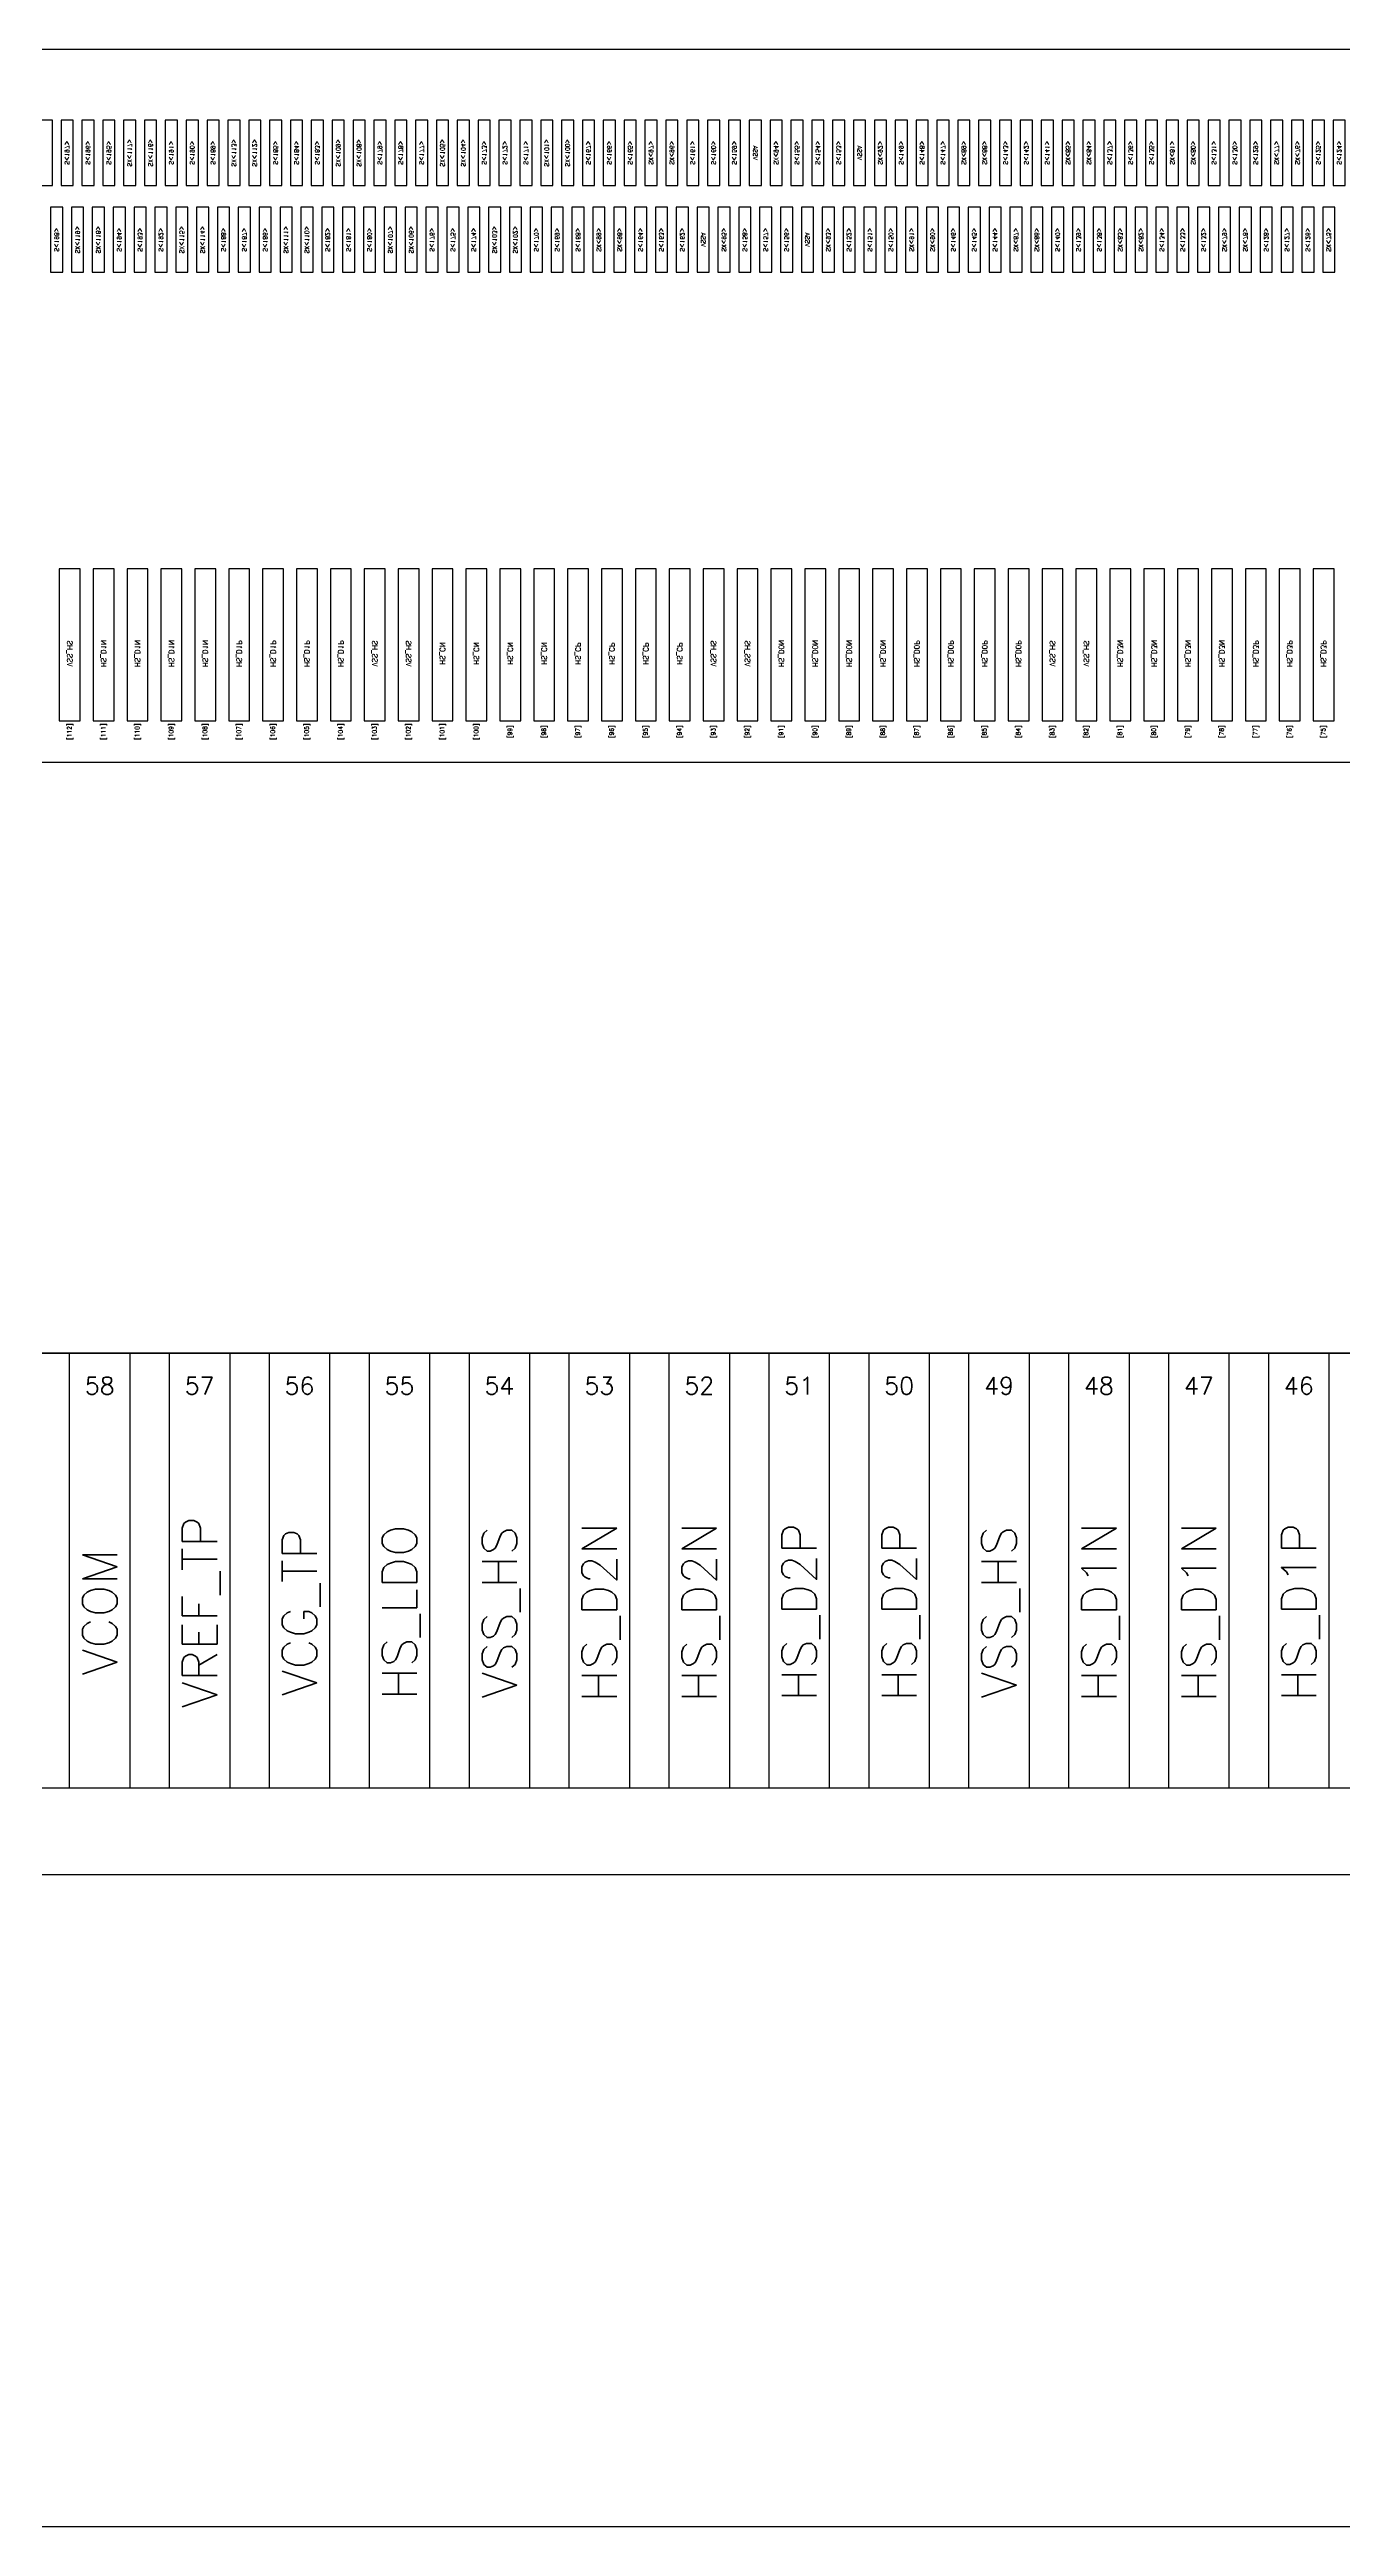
# Model space of a CAD drawing. Header units: millimetres. Extents: x 1862 to 2439, y 367 to 860.
# Drawn here: x 2065.826 to 2067.314, y 555.193 to 558.043 of the extents above; entities that cross this region are included whole.
import ezdxf
from ezdxf.enums import TextEntityAlignment as Align

# ---------------------------------------------------------------- set-up
doc = ezdxf.new("R2010")
doc.units = ezdxf.units.MM
doc.layers.add('FPC', color=7, linetype='Continuous')
doc.layers.add('标 注', color=3, linetype='Continuous')
doc.styles.get("Standard").update_dxf_attribs({"font": 'txt', "bigfont": 'gbcbig.shx'})

# ---------------------------------------------------------------- blocks, each defined once
blk = doc.blocks.new('LCD')
at = {"color": 6}
blk.add_line((7370.5424, -538.5852), (7424.3824, -538.5852), dxfattribs=at)
for points in [[(7384.9624, -537.3052), (7409.9624, -537.3052), (7409.9624, -536.4852), (7384.9624, -536.4852)], [(7405.5014, -536.6415), (7405.5154, -536.6415), (7405.5154, -536.5665), (7405.5014, -536.5665)], [(7405.5014, -536.6415), (7405.5154, -536.6415), (7405.5154, -536.5665), (7405.5014, -536.5665)], [(7405.5254, -536.6415), (7405.5394, -536.6415), (7405.5394, -536.5665), (7405.5254, -536.5665)], [(7405.5254, -536.6415), (7405.5394, -536.6415), (7405.5394, -536.5665), (7405.5254, -536.5665)], [(7405.5494, -536.6415), (7405.5634, -536.6415), (7405.5634, -536.5665), (7405.5494, -536.5665)], [(7405.5494, -536.6415), (7405.5634, -536.6415), (7405.5634, -536.5665), (7405.5494, -536.5665)], [(7405.5734, -536.6415), (7405.5874, -536.6415), (7405.5874, -536.5665), (7405.5734, -536.5665)], [(7405.5734, -536.6415), (7405.5874, -536.6415), (7405.5874, -536.5665), (7405.5734, -536.5665)], [(7405.5974, -536.6415), (7405.6114, -536.6415), (7405.6114, -536.5665), (7405.5974, -536.5665)], [(7405.5974, -536.6415), (7405.6114, -536.6415), (7405.6114, -536.5665), (7405.5974, -536.5665)], [(7405.6214, -536.6415), (7405.6354, -536.6415), (7405.6354, -536.5665), (7405.6214, -536.5665)], [(7405.6214, -536.6415), (7405.6354, -536.6415), (7405.6354, -536.5665), (7405.6214, -536.5665)], [(7405.6454, -536.6415), (7405.6594, -536.6415), (7405.6594, -536.5665), (7405.6454, -536.5665)], [(7405.6454, -536.6415), (7405.6594, -536.6415), (7405.6594, -536.5665), (7405.6454, -536.5665)], [(7405.6694, -536.6415), (7405.6834, -536.6415), (7405.6834, -536.5665), (7405.6694, -536.5665)], [(7405.6694, -536.6415), (7405.6834, -536.6415), (7405.6834, -536.5665), (7405.6694, -536.5665)], [(7405.6934, -536.6415), (7405.7074, -536.6415), (7405.7074, -536.5665), (7405.6934, -536.5665)], [(7405.6934, -536.6415), (7405.7074, -536.6415), (7405.7074, -536.5665), (7405.6934, -536.5665)], [(7405.7174, -536.6415), (7405.7314, -536.6415), (7405.7314, -536.5665), (7405.7174, -536.5665)], [(7405.7174, -536.6415), (7405.7314, -536.6415), (7405.7314, -536.5665), (7405.7174, -536.5665)], [(7405.7414, -536.6415), (7405.7554, -536.6415), (7405.7554, -536.5665), (7405.7414, -536.5665)], [(7405.7414, -536.6415), (7405.7554, -536.6415), (7405.7554, -536.5665), (7405.7414, -536.5665)], [(7405.7654, -536.6415), (7405.7794, -536.6415), (7405.7794, -536.5665), (7405.7654, -536.5665)], [(7405.7654, -536.6415), (7405.7794, -536.6415), (7405.7794, -536.5665), (7405.7654, -536.5665)], [(7405.7894, -536.6415), (7405.8034, -536.6415), (7405.8034, -536.5665), (7405.7894, -536.5665)], [(7405.7894, -536.6415), (7405.8034, -536.6415), (7405.8034, -536.5665), (7405.7894, -536.5665)], [(7405.8134, -536.6415), (7405.8274, -536.6415), (7405.8274, -536.5665), (7405.8134, -536.5665)], [(7405.8134, -536.6415), (7405.8274, -536.6415), (7405.8274, -536.5665), (7405.8134, -536.5665)], [(7405.8374, -536.6415), (7405.8514, -536.6415), (7405.8514, -536.5665), (7405.8374, -536.5665)], [(7405.8374, -536.6415), (7405.8514, -536.6415), (7405.8514, -536.5665), (7405.8374, -536.5665)], [(7405.8614, -536.6415), (7405.8754, -536.6415), (7405.8754, -536.5665), (7405.8614, -536.5665)], [(7405.8614, -536.6415), (7405.8754, -536.6415), (7405.8754, -536.5665), (7405.8614, -536.5665)], [(7405.8854, -536.6415), (7405.8994, -536.6415), (7405.8994, -536.5665), (7405.8854, -536.5665)], [(7405.8854, -536.6415), (7405.8994, -536.6415), (7405.8994, -536.5665), (7405.8854, -536.5665)], [(7405.9094, -536.6415), (7405.9234, -536.6415), (7405.9234, -536.5665), (7405.9094, -536.5665)], [(7405.9094, -536.6415), (7405.9234, -536.6415), (7405.9234, -536.5665), (7405.9094, -536.5665)], [(7405.9334, -536.6415), (7405.9474, -536.6415), (7405.9474, -536.5665), (7405.9334, -536.5665)], [(7405.9334, -536.6415), (7405.9474, -536.6415), (7405.9474, -536.5665), (7405.9334, -536.5665)], [(7405.9574, -536.6415), (7405.9714, -536.6415), (7405.9714, -536.5665), (7405.9574, -536.5665)], [(7405.9574, -536.6415), (7405.9714, -536.6415), (7405.9714, -536.5665), (7405.9574, -536.5665)], [(7405.9814, -536.6415), (7405.9954, -536.6415), (7405.9954, -536.5665), (7405.9814, -536.5665)], [(7405.9814, -536.6415), (7405.9954, -536.6415), (7405.9954, -536.5665), (7405.9814, -536.5665)], [(7406.0054, -536.6415), (7406.0194, -536.6415), (7406.0194, -536.5665), (7406.0054, -536.5665)], [(7406.0054, -536.6415), (7406.0194, -536.6415), (7406.0194, -536.5665), (7406.0054, -536.5665)], [(7406.0294, -536.6415), (7406.0434, -536.6415), (7406.0434, -536.5665), (7406.0294, -536.5665)], [(7406.0294, -536.6415), (7406.0434, -536.6415), (7406.0434, -536.5665), (7406.0294, -536.5665)], [(7406.0534, -536.6415), (7406.0674, -536.6415), (7406.0674, -536.5665), (7406.0534, -536.5665)], [(7406.0534, -536.6415), (7406.0674, -536.6415), (7406.0674, -536.5665), (7406.0534, -536.5665)], [(7406.0774, -536.6415), (7406.0914, -536.6415), (7406.0914, -536.5665), (7406.0774, -536.5665)], [(7406.0774, -536.6415), (7406.0914, -536.6415), (7406.0914, -536.5665), (7406.0774, -536.5665)], [(7406.1014, -536.6415), (7406.1154, -536.6415), (7406.1154, -536.5665), (7406.1014, -536.5665)], [(7406.1014, -536.6415), (7406.1154, -536.6415), (7406.1154, -536.5665), (7406.1014, -536.5665)], [(7406.1254, -536.6415), (7406.1394, -536.6415), (7406.1394, -536.5665), (7406.1254, -536.5665)], [(7406.1254, -536.6415), (7406.1394, -536.6415), (7406.1394, -536.5665), (7406.1254, -536.5665)], [(7406.1494, -536.6415), (7406.1634, -536.6415), (7406.1634, -536.5665), (7406.1494, -536.5665)], [(7406.1494, -536.6415), (7406.1634, -536.6415), (7406.1634, -536.5665), (7406.1494, -536.5665)], [(7406.1734, -536.6415), (7406.1874, -536.6415), (7406.1874, -536.5665), (7406.1734, -536.5665)], [(7406.1734, -536.6415), (7406.1874, -536.6415), (7406.1874, -536.5665), (7406.1734, -536.5665)], [(7406.1974, -536.6415), (7406.2114, -536.6415), (7406.2114, -536.5665), (7406.1974, -536.5665)], [(7406.1974, -536.6415), (7406.2114, -536.6415), (7406.2114, -536.5665), (7406.1974, -536.5665)], [(7406.2214, -536.6415), (7406.2354, -536.6415), (7406.2354, -536.5665), (7406.2214, -536.5665)], [(7406.2214, -536.6415), (7406.2354, -536.6415), (7406.2354, -536.5665), (7406.2214, -536.5665)], [(7406.2454, -536.6415), (7406.2594, -536.6415), (7406.2594, -536.5665), (7406.2454, -536.5665)], [(7406.2454, -536.6415), (7406.2594, -536.6415), (7406.2594, -536.5665), (7406.2454, -536.5665)], [(7406.2694, -536.6415), (7406.2834, -536.6415), (7406.2834, -536.5665), (7406.2694, -536.5665)], [(7406.2694, -536.6415), (7406.2834, -536.6415), (7406.2834, -536.5665), (7406.2694, -536.5665)], [(7406.2934, -536.6415), (7406.3074, -536.6415), (7406.3074, -536.5665), (7406.2934, -536.5665)], [(7406.2934, -536.6415), (7406.3074, -536.6415), (7406.3074, -536.5665), (7406.2934, -536.5665)], [(7406.3174, -536.6415), (7406.3314, -536.6415), (7406.3314, -536.5665), (7406.3174, -536.5665)], [(7406.3174, -536.6415), (7406.3314, -536.6415), (7406.3314, -536.5665), (7406.3174, -536.5665)], [(7406.3414, -536.6415), (7406.3554, -536.6415), (7406.3554, -536.5665), (7406.3414, -536.5665)], [(7406.3414, -536.6415), (7406.3554, -536.6415), (7406.3554, -536.5665), (7406.3414, -536.5665)], [(7406.3654, -536.6415), (7406.3794, -536.6415), (7406.3794, -536.5665), (7406.3654, -536.5665)], [(7406.3654, -536.6415), (7406.3794, -536.6415), (7406.3794, -536.5665), (7406.3654, -536.5665)], [(7406.3894, -536.6415), (7406.4034, -536.6415), (7406.4034, -536.5665), (7406.3894, -536.5665)], [(7406.3894, -536.6415), (7406.4034, -536.6415), (7406.4034, -536.5665), (7406.3894, -536.5665)], [(7406.4134, -536.6415), (7406.4274, -536.6415), (7406.4274, -536.5665), (7406.4134, -536.5665)], [(7406.4134, -536.6415), (7406.4274, -536.6415), (7406.4274, -536.5665), (7406.4134, -536.5665)], [(7406.4374, -536.6415), (7406.4514, -536.6415), (7406.4514, -536.5665), (7406.4374, -536.5665)], [(7406.4374, -536.6415), (7406.4514, -536.6415), (7406.4514, -536.5665), (7406.4374, -536.5665)], [(7406.4614, -536.6415), (7406.4754, -536.6415), (7406.4754, -536.5665), (7406.4614, -536.5665)], [(7406.4614, -536.6415), (7406.4754, -536.6415), (7406.4754, -536.5665), (7406.4614, -536.5665)], [(7406.4854, -536.6415), (7406.4994, -536.6415), (7406.4994, -536.5665), (7406.4854, -536.5665)], [(7406.4854, -536.6415), (7406.4994, -536.6415), (7406.4994, -536.5665), (7406.4854, -536.5665)], [(7406.5094, -536.6415), (7406.5234, -536.6415), (7406.5234, -536.5665), (7406.5094, -536.5665)], [(7406.5094, -536.6415), (7406.5234, -536.6415), (7406.5234, -536.5665), (7406.5094, -536.5665)], [(7406.5334, -536.6415), (7406.5474, -536.6415), (7406.5474, -536.5665), (7406.5334, -536.5665)], [(7406.5334, -536.6415), (7406.5474, -536.6415), (7406.5474, -536.5665), (7406.5334, -536.5665)], [(7406.5574, -536.6415), (7406.5714, -536.6415), (7406.5714, -536.5665), (7406.5574, -536.5665)], [(7406.5574, -536.6415), (7406.5714, -536.6415), (7406.5714, -536.5665), (7406.5574, -536.5665)], [(7406.5814, -536.6415), (7406.5954, -536.6415), (7406.5954, -536.5665), (7406.5814, -536.5665)], [(7406.5814, -536.6415), (7406.5954, -536.6415), (7406.5954, -536.5665), (7406.5814, -536.5665)], [(7406.6054, -536.6415), (7406.6194, -536.6415), (7406.6194, -536.5665), (7406.6054, -536.5665)], [(7406.6054, -536.6415), (7406.6194, -536.6415), (7406.6194, -536.5665), (7406.6054, -536.5665)], [(7406.6294, -536.6415), (7406.6434, -536.6415), (7406.6434, -536.5665), (7406.6294, -536.5665)], [(7406.6294, -536.6415), (7406.6434, -536.6415), (7406.6434, -536.5665), (7406.6294, -536.5665)], [(7406.6534, -536.6415), (7406.6674, -536.6415), (7406.6674, -536.5665), (7406.6534, -536.5665)], [(7406.6534, -536.6415), (7406.6674, -536.6415), (7406.6674, -536.5665), (7406.6534, -536.5665)], [(7406.6774, -536.6415), (7406.6914, -536.6415), (7406.6914, -536.5665), (7406.6774, -536.5665)], [(7406.6774, -536.6415), (7406.6914, -536.6415), (7406.6914, -536.5665), (7406.6774, -536.5665)], [(7406.7014, -536.6415), (7406.7154, -536.6415), (7406.7154, -536.5665), (7406.7014, -536.5665)], [(7406.7014, -536.6415), (7406.7154, -536.6415), (7406.7154, -536.5665), (7406.7014, -536.5665)], [(7406.7254, -536.6415), (7406.7394, -536.6415), (7406.7394, -536.5665), (7406.7254, -536.5665)], [(7406.7254, -536.6415), (7406.7394, -536.6415), (7406.7394, -536.5665), (7406.7254, -536.5665)], [(7406.7494, -536.6415), (7406.7634, -536.6415), (7406.7634, -536.5665), (7406.7494, -536.5665)], [(7406.7494, -536.6415), (7406.7634, -536.6415), (7406.7634, -536.5665), (7406.7494, -536.5665)], [(7406.7734, -536.6415), (7406.7874, -536.6415), (7406.7874, -536.5665), (7406.7734, -536.5665)], [(7406.7734, -536.6415), (7406.7874, -536.6415), (7406.7874, -536.5665), (7406.7734, -536.5665)], [(7406.7974, -536.6415), (7406.8114, -536.6415), (7406.8114, -536.5665), (7406.7974, -536.5665)], [(7406.7974, -536.6415), (7406.8114, -536.6415), (7406.8114, -536.5665), (7406.7974, -536.5665)], [(7406.8214, -536.6415), (7406.8354, -536.6415), (7406.8354, -536.5665), (7406.8214, -536.5665)], [(7406.8214, -536.6415), (7406.8354, -536.6415), (7406.8354, -536.5665), (7406.8214, -536.5665)], [(7406.8454, -536.6415), (7406.8594, -536.6415), (7406.8594, -536.5665), (7406.8454, -536.5665)], [(7406.8454, -536.6415), (7406.8594, -536.6415), (7406.8594, -536.5665), (7406.8454, -536.5665)], [(7406.8694, -536.6415), (7406.8834, -536.6415), (7406.8834, -536.5665), (7406.8694, -536.5665)], [(7406.8694, -536.6415), (7406.8834, -536.6415), (7406.8834, -536.5665), (7406.8694, -536.5665)], [(7406.8934, -536.6415), (7406.9074, -536.6415), (7406.9074, -536.5665), (7406.8934, -536.5665)], [(7406.8934, -536.6415), (7406.9074, -536.6415), (7406.9074, -536.5665), (7406.8934, -536.5665)], [(7406.9174, -536.6415), (7406.9314, -536.6415), (7406.9314, -536.5665), (7406.9174, -536.5665)], [(7406.9174, -536.6415), (7406.9314, -536.6415), (7406.9314, -536.5665), (7406.9174, -536.5665)], [(7406.9414, -536.6415), (7406.9554, -536.6415), (7406.9554, -536.5665), (7406.9414, -536.5665)], [(7406.9414, -536.6415), (7406.9554, -536.6415), (7406.9554, -536.5665), (7406.9414, -536.5665)], [(7406.9654, -536.6415), (7406.9794, -536.6415), (7406.9794, -536.5665), (7406.9654, -536.5665)], [(7406.9654, -536.6415), (7406.9794, -536.6415), (7406.9794, -536.5665), (7406.9654, -536.5665)], [(7406.9894, -536.6415), (7407.0034, -536.6415), (7407.0034, -536.5665), (7406.9894, -536.5665)], [(7406.9894, -536.6415), (7407.0034, -536.6415), (7407.0034, -536.5665), (7406.9894, -536.5665)], [(7405.5134, -536.7415), (7405.5274, -536.7415), (7405.5274, -536.6665), (7405.5134, -536.6665)], [(7405.5134, -536.7415), (7405.5274, -536.7415), (7405.5274, -536.6665), (7405.5134, -536.6665)], [(7405.5374, -536.7415), (7405.5514, -536.7415), (7405.5514, -536.6665), (7405.5374, -536.6665)], [(7405.5374, -536.7415), (7405.5514, -536.7415), (7405.5514, -536.6665), (7405.5374, -536.6665)], [(7405.5614, -536.7415), (7405.5754, -536.7415), (7405.5754, -536.6665), (7405.5614, -536.6665)], [(7405.5614, -536.7415), (7405.5754, -536.7415), (7405.5754, -536.6665), (7405.5614, -536.6665)], [(7405.5854, -536.7415), (7405.5994, -536.7415), (7405.5994, -536.6665), (7405.5854, -536.6665)], [(7405.5854, -536.7415), (7405.5994, -536.7415), (7405.5994, -536.6665), (7405.5854, -536.6665)], [(7405.6094, -536.7415), (7405.6234, -536.7415), (7405.6234, -536.6665), (7405.6094, -536.6665)], [(7405.6094, -536.7415), (7405.6234, -536.7415), (7405.6234, -536.6665), (7405.6094, -536.6665)], [(7405.6334, -536.7415), (7405.6474, -536.7415), (7405.6474, -536.6665), (7405.6334, -536.6665)], [(7405.6334, -536.7415), (7405.6474, -536.7415), (7405.6474, -536.6665), (7405.6334, -536.6665)], [(7405.6574, -536.7415), (7405.6714, -536.7415), (7405.6714, -536.6665), (7405.6574, -536.6665)], [(7405.6574, -536.7415), (7405.6714, -536.7415), (7405.6714, -536.6665), (7405.6574, -536.6665)], [(7405.6814, -536.7415), (7405.6954, -536.7415), (7405.6954, -536.6665), (7405.6814, -536.6665)], [(7405.6814, -536.7415), (7405.6954, -536.7415), (7405.6954, -536.6665), (7405.6814, -536.6665)], [(7405.7054, -536.7415), (7405.7194, -536.7415), (7405.7194, -536.6665), (7405.7054, -536.6665)], [(7405.7054, -536.7415), (7405.7194, -536.7415), (7405.7194, -536.6665), (7405.7054, -536.6665)], [(7405.7294, -536.7415), (7405.7434, -536.7415), (7405.7434, -536.6665), (7405.7294, -536.6665)], [(7405.7294, -536.7415), (7405.7434, -536.7415), (7405.7434, -536.6665), (7405.7294, -536.6665)], [(7405.7534, -536.7415), (7405.7674, -536.7415), (7405.7674, -536.6665), (7405.7534, -536.6665)], [(7405.7534, -536.7415), (7405.7674, -536.7415), (7405.7674, -536.6665), (7405.7534, -536.6665)], [(7405.7774, -536.7415), (7405.7914, -536.7415), (7405.7914, -536.6665), (7405.7774, -536.6665)], [(7405.7774, -536.7415), (7405.7914, -536.7415), (7405.7914, -536.6665), (7405.7774, -536.6665)], [(7405.8014, -536.7415), (7405.8154, -536.7415), (7405.8154, -536.6665), (7405.8014, -536.6665)], [(7405.8014, -536.7415), (7405.8154, -536.7415), (7405.8154, -536.6665), (7405.8014, -536.6665)], [(7405.8254, -536.7415), (7405.8394, -536.7415), (7405.8394, -536.6665), (7405.8254, -536.6665)], [(7405.8254, -536.7415), (7405.8394, -536.7415), (7405.8394, -536.6665), (7405.8254, -536.6665)], [(7405.8494, -536.7415), (7405.8634, -536.7415), (7405.8634, -536.6665), (7405.8494, -536.6665)], [(7405.8494, -536.7415), (7405.8634, -536.7415), (7405.8634, -536.6665), (7405.8494, -536.6665)], [(7405.8734, -536.7415), (7405.8874, -536.7415), (7405.8874, -536.6665), (7405.8734, -536.6665)], [(7405.8734, -536.7415), (7405.8874, -536.7415), (7405.8874, -536.6665), (7405.8734, -536.6665)], [(7405.8974, -536.7415), (7405.9114, -536.7415), (7405.9114, -536.6665), (7405.8974, -536.6665)], [(7405.8974, -536.7415), (7405.9114, -536.7415), (7405.9114, -536.6665), (7405.8974, -536.6665)], [(7405.9214, -536.7415), (7405.9354, -536.7415), (7405.9354, -536.6665), (7405.9214, -536.6665)], [(7405.9214, -536.7415), (7405.9354, -536.7415), (7405.9354, -536.6665), (7405.9214, -536.6665)], [(7405.9454, -536.7415), (7405.9594, -536.7415), (7405.9594, -536.6665), (7405.9454, -536.6665)], [(7405.9454, -536.7415), (7405.9594, -536.7415), (7405.9594, -536.6665), (7405.9454, -536.6665)], [(7405.9694, -536.7415), (7405.9834, -536.7415), (7405.9834, -536.6665), (7405.9694, -536.6665)], [(7405.9694, -536.7415), (7405.9834, -536.7415), (7405.9834, -536.6665), (7405.9694, -536.6665)], [(7405.9934, -536.7415), (7406.0074, -536.7415), (7406.0074, -536.6665), (7405.9934, -536.6665)], [(7405.9934, -536.7415), (7406.0074, -536.7415), (7406.0074, -536.6665), (7405.9934, -536.6665)], [(7406.0174, -536.7415), (7406.0314, -536.7415), (7406.0314, -536.6665), (7406.0174, -536.6665)], [(7406.0174, -536.7415), (7406.0314, -536.7415), (7406.0314, -536.6665), (7406.0174, -536.6665)], [(7406.0414, -536.7415), (7406.0554, -536.7415), (7406.0554, -536.6665), (7406.0414, -536.6665)], [(7406.0414, -536.7415), (7406.0554, -536.7415), (7406.0554, -536.6665), (7406.0414, -536.6665)], [(7406.0654, -536.7415), (7406.0794, -536.7415), (7406.0794, -536.6665), (7406.0654, -536.6665)], [(7406.0654, -536.7415), (7406.0794, -536.7415), (7406.0794, -536.6665), (7406.0654, -536.6665)], [(7406.0894, -536.7415), (7406.1034, -536.7415), (7406.1034, -536.6665), (7406.0894, -536.6665)], [(7406.0894, -536.7415), (7406.1034, -536.7415), (7406.1034, -536.6665), (7406.0894, -536.6665)], [(7406.1134, -536.7415), (7406.1274, -536.7415), (7406.1274, -536.6665), (7406.1134, -536.6665)], [(7406.1134, -536.7415), (7406.1274, -536.7415), (7406.1274, -536.6665), (7406.1134, -536.6665)], [(7406.1374, -536.7415), (7406.1514, -536.7415), (7406.1514, -536.6665), (7406.1374, -536.6665)], [(7406.1374, -536.7415), (7406.1514, -536.7415), (7406.1514, -536.6665), (7406.1374, -536.6665)], [(7406.1614, -536.7415), (7406.1754, -536.7415), (7406.1754, -536.6665), (7406.1614, -536.6665)], [(7406.1614, -536.7415), (7406.1754, -536.7415), (7406.1754, -536.6665), (7406.1614, -536.6665)], [(7406.1854, -536.7415), (7406.1994, -536.7415), (7406.1994, -536.6665), (7406.1854, -536.6665)], [(7406.1854, -536.7415), (7406.1994, -536.7415), (7406.1994, -536.6665), (7406.1854, -536.6665)], [(7406.2094, -536.7415), (7406.2234, -536.7415), (7406.2234, -536.6665), (7406.2094, -536.6665)], [(7406.2094, -536.7415), (7406.2234, -536.7415), (7406.2234, -536.6665), (7406.2094, -536.6665)], [(7406.2334, -536.7415), (7406.2474, -536.7415), (7406.2474, -536.6665), (7406.2334, -536.6665)], [(7406.2334, -536.7415), (7406.2474, -536.7415), (7406.2474, -536.6665), (7406.2334, -536.6665)], [(7406.2574, -536.7415), (7406.2714, -536.7415), (7406.2714, -536.6665), (7406.2574, -536.6665)], [(7406.2574, -536.7415), (7406.2714, -536.7415), (7406.2714, -536.6665), (7406.2574, -536.6665)], [(7406.2814, -536.7415), (7406.2954, -536.7415), (7406.2954, -536.6665), (7406.2814, -536.6665)], [(7406.2814, -536.7415), (7406.2954, -536.7415), (7406.2954, -536.6665), (7406.2814, -536.6665)], [(7406.3054, -536.7415), (7406.3194, -536.7415), (7406.3194, -536.6665), (7406.3054, -536.6665)], [(7406.3054, -536.7415), (7406.3194, -536.7415), (7406.3194, -536.6665), (7406.3054, -536.6665)], [(7406.3294, -536.7415), (7406.3434, -536.7415), (7406.3434, -536.6665), (7406.3294, -536.6665)], [(7406.3294, -536.7415), (7406.3434, -536.7415), (7406.3434, -536.6665), (7406.3294, -536.6665)], [(7406.3534, -536.7415), (7406.3674, -536.7415), (7406.3674, -536.6665), (7406.3534, -536.6665)], [(7406.3534, -536.7415), (7406.3674, -536.7415), (7406.3674, -536.6665), (7406.3534, -536.6665)], [(7406.3774, -536.7415), (7406.3914, -536.7415), (7406.3914, -536.6665), (7406.3774, -536.6665)], [(7406.3774, -536.7415), (7406.3914, -536.7415), (7406.3914, -536.6665), (7406.3774, -536.6665)], [(7406.4014, -536.7415), (7406.4154, -536.7415), (7406.4154, -536.6665), (7406.4014, -536.6665)], [(7406.4014, -536.7415), (7406.4154, -536.7415), (7406.4154, -536.6665), (7406.4014, -536.6665)], [(7406.4254, -536.7415), (7406.4394, -536.7415), (7406.4394, -536.6665), (7406.4254, -536.6665)], [(7406.4254, -536.7415), (7406.4394, -536.7415), (7406.4394, -536.6665), (7406.4254, -536.6665)], [(7406.4494, -536.7415), (7406.4634, -536.7415), (7406.4634, -536.6665), (7406.4494, -536.6665)], [(7406.4494, -536.7415), (7406.4634, -536.7415), (7406.4634, -536.6665), (7406.4494, -536.6665)], [(7406.4734, -536.7415), (7406.4874, -536.7415), (7406.4874, -536.6665), (7406.4734, -536.6665)], [(7406.4734, -536.7415), (7406.4874, -536.7415), (7406.4874, -536.6665), (7406.4734, -536.6665)], [(7406.4974, -536.7415), (7406.5114, -536.7415), (7406.5114, -536.6665), (7406.4974, -536.6665)], [(7406.4974, -536.7415), (7406.5114, -536.7415), (7406.5114, -536.6665), (7406.4974, -536.6665)], [(7406.5214, -536.7415), (7406.5354, -536.7415), (7406.5354, -536.6665), (7406.5214, -536.6665)], [(7406.5214, -536.7415), (7406.5354, -536.7415), (7406.5354, -536.6665), (7406.5214, -536.6665)], [(7406.5454, -536.7415), (7406.5594, -536.7415), (7406.5594, -536.6665), (7406.5454, -536.6665)], [(7406.5454, -536.7415), (7406.5594, -536.7415), (7406.5594, -536.6665), (7406.5454, -536.6665)], [(7406.5694, -536.7415), (7406.5834, -536.7415), (7406.5834, -536.6665), (7406.5694, -536.6665)], [(7406.5694, -536.7415), (7406.5834, -536.7415), (7406.5834, -536.6665), (7406.5694, -536.6665)], [(7406.5934, -536.7415), (7406.6074, -536.7415), (7406.6074, -536.6665), (7406.5934, -536.6665)], [(7406.5934, -536.7415), (7406.6074, -536.7415), (7406.6074, -536.6665), (7406.5934, -536.6665)], [(7406.6174, -536.7415), (7406.6314, -536.7415), (7406.6314, -536.6665), (7406.6174, -536.6665)], [(7406.6174, -536.7415), (7406.6314, -536.7415), (7406.6314, -536.6665), (7406.6174, -536.6665)], [(7406.6414, -536.7415), (7406.6554, -536.7415), (7406.6554, -536.6665), (7406.6414, -536.6665)], [(7406.6414, -536.7415), (7406.6554, -536.7415), (7406.6554, -536.6665), (7406.6414, -536.6665)], [(7406.6654, -536.7415), (7406.6794, -536.7415), (7406.6794, -536.6665), (7406.6654, -536.6665)], [(7406.6654, -536.7415), (7406.6794, -536.7415), (7406.6794, -536.6665), (7406.6654, -536.6665)], [(7406.6894, -536.7415), (7406.7034, -536.7415), (7406.7034, -536.6665), (7406.6894, -536.6665)], [(7406.6894, -536.7415), (7406.7034, -536.7415), (7406.7034, -536.6665), (7406.6894, -536.6665)], [(7406.7134, -536.7415), (7406.7274, -536.7415), (7406.7274, -536.6665), (7406.7134, -536.6665)], [(7406.7134, -536.7415), (7406.7274, -536.7415), (7406.7274, -536.6665), (7406.7134, -536.6665)], [(7406.7374, -536.7415), (7406.7514, -536.7415), (7406.7514, -536.6665), (7406.7374, -536.6665)], [(7406.7374, -536.7415), (7406.7514, -536.7415), (7406.7514, -536.6665), (7406.7374, -536.6665)], [(7406.7614, -536.7415), (7406.7754, -536.7415), (7406.7754, -536.6665), (7406.7614, -536.6665)], [(7406.7614, -536.7415), (7406.7754, -536.7415), (7406.7754, -536.6665), (7406.7614, -536.6665)], [(7406.7854, -536.7415), (7406.7994, -536.7415), (7406.7994, -536.6665), (7406.7854, -536.6665)], [(7406.7854, -536.7415), (7406.7994, -536.7415), (7406.7994, -536.6665), (7406.7854, -536.6665)], [(7406.8094, -536.7415), (7406.8234, -536.7415), (7406.8234, -536.6665), (7406.8094, -536.6665)], [(7406.8094, -536.7415), (7406.8234, -536.7415), (7406.8234, -536.6665), (7406.8094, -536.6665)], [(7406.8334, -536.7415), (7406.8474, -536.7415), (7406.8474, -536.6665), (7406.8334, -536.6665)], [(7406.8334, -536.7415), (7406.8474, -536.7415), (7406.8474, -536.6665), (7406.8334, -536.6665)], [(7406.8574, -536.7415), (7406.8714, -536.7415), (7406.8714, -536.6665), (7406.8574, -536.6665)], [(7406.8574, -536.7415), (7406.8714, -536.7415), (7406.8714, -536.6665), (7406.8574, -536.6665)], [(7406.8814, -536.7415), (7406.8954, -536.7415), (7406.8954, -536.6665), (7406.8814, -536.6665)], [(7406.8814, -536.7415), (7406.8954, -536.7415), (7406.8954, -536.6665), (7406.8814, -536.6665)], [(7406.9054, -536.7415), (7406.9194, -536.7415), (7406.9194, -536.6665), (7406.9054, -536.6665)], [(7406.9054, -536.7415), (7406.9194, -536.7415), (7406.9194, -536.6665), (7406.9054, -536.6665)], [(7406.9294, -536.7415), (7406.9434, -536.7415), (7406.9434, -536.6665), (7406.9294, -536.6665)], [(7406.9294, -536.7415), (7406.9434, -536.7415), (7406.9434, -536.6665), (7406.9294, -536.6665)], [(7406.9534, -536.7415), (7406.9674, -536.7415), (7406.9674, -536.6665), (7406.9534, -536.6665)], [(7406.9534, -536.7415), (7406.9674, -536.7415), (7406.9674, -536.6665), (7406.9534, -536.6665)], [(7406.9774, -536.7415), (7406.9914, -536.7415), (7406.9914, -536.6665), (7406.9774, -536.6665)], [(7406.9774, -536.7415), (7406.9914, -536.7415), (7406.9914, -536.6665), (7406.9774, -536.6665)], [(7405.5234, -537.2577), (7405.5474, -537.2577), (7405.5474, -537.0827), (7405.5234, -537.0827)], [(7405.5234, -537.2577), (7405.5474, -537.2577), (7405.5474, -537.0827), (7405.5234, -537.0827)], [(7405.5624, -537.2577), (7405.5864, -537.2577), (7405.5864, -537.0827), (7405.5624, -537.0827)], [(7405.5624, -537.2577), (7405.5864, -537.2577), (7405.5864, -537.0827), (7405.5624, -537.0827)], [(7405.6014, -537.2577), (7405.6254, -537.2577), (7405.6254, -537.0827), (7405.6014, -537.0827)], [(7405.6014, -537.2577), (7405.6254, -537.2577), (7405.6254, -537.0827), (7405.6014, -537.0827)], [(7405.6404, -537.2577), (7405.6644, -537.2577), (7405.6644, -537.0827), (7405.6404, -537.0827)], [(7405.6404, -537.2577), (7405.6644, -537.2577), (7405.6644, -537.0827), (7405.6404, -537.0827)], [(7405.6794, -537.2577), (7405.7034, -537.2577), (7405.7034, -537.0827), (7405.6794, -537.0827)], [(7405.6794, -537.2577), (7405.7034, -537.2577), (7405.7034, -537.0827), (7405.6794, -537.0827)], [(7405.7184, -537.2577), (7405.7424, -537.2577), (7405.7424, -537.0827), (7405.7184, -537.0827)], [(7405.7184, -537.2577), (7405.7424, -537.2577), (7405.7424, -537.0827), (7405.7184, -537.0827)], [(7405.7574, -537.2577), (7405.7814, -537.2577), (7405.7814, -537.0827), (7405.7574, -537.0827)], [(7405.7574, -537.2577), (7405.7814, -537.2577), (7405.7814, -537.0827), (7405.7574, -537.0827)], [(7405.7964, -537.2577), (7405.8204, -537.2577), (7405.8204, -537.0827), (7405.7964, -537.0827)], [(7405.7964, -537.2577), (7405.8204, -537.2577), (7405.8204, -537.0827), (7405.7964, -537.0827)], [(7405.8354, -537.2577), (7405.8594, -537.2577), (7405.8594, -537.0827), (7405.8354, -537.0827)], [(7405.8354, -537.2577), (7405.8594, -537.2577), (7405.8594, -537.0827), (7405.8354, -537.0827)], [(7405.8744, -537.2577), (7405.8984, -537.2577), (7405.8984, -537.0827), (7405.8744, -537.0827)], [(7405.8744, -537.2577), (7405.8984, -537.2577), (7405.8984, -537.0827), (7405.8744, -537.0827)], [(7405.9134, -537.2577), (7405.9374, -537.2577), (7405.9374, -537.0827), (7405.9134, -537.0827)], [(7405.9134, -537.2577), (7405.9374, -537.2577), (7405.9374, -537.0827), (7405.9134, -537.0827)], [(7405.9524, -537.2577), (7405.9764, -537.2577), (7405.9764, -537.0827), (7405.9524, -537.0827)], [(7405.9524, -537.2577), (7405.9764, -537.2577), (7405.9764, -537.0827), (7405.9524, -537.0827)], [(7405.9914, -537.2577), (7406.0154, -537.2577), (7406.0154, -537.0827), (7405.9914, -537.0827)], [(7405.9914, -537.2577), (7406.0154, -537.2577), (7406.0154, -537.0827), (7405.9914, -537.0827)], [(7406.0304, -537.2577), (7406.0544, -537.2577), (7406.0544, -537.0827), (7406.0304, -537.0827)], [(7406.0304, -537.2577), (7406.0544, -537.2577), (7406.0544, -537.0827), (7406.0304, -537.0827)], [(7406.0694, -537.2577), (7406.0934, -537.2577), (7406.0934, -537.0827), (7406.0694, -537.0827)], [(7406.0694, -537.2577), (7406.0934, -537.2577), (7406.0934, -537.0827), (7406.0694, -537.0827)], [(7406.1084, -537.2577), (7406.1324, -537.2577), (7406.1324, -537.0827), (7406.1084, -537.0827)], [(7406.1084, -537.2577), (7406.1324, -537.2577), (7406.1324, -537.0827), (7406.1084, -537.0827)], [(7406.1474, -537.2577), (7406.1714, -537.2577), (7406.1714, -537.0827), (7406.1474, -537.0827)], [(7406.1474, -537.2577), (7406.1714, -537.2577), (7406.1714, -537.0827), (7406.1474, -537.0827)], [(7406.1864, -537.2577), (7406.2104, -537.2577), (7406.2104, -537.0827), (7406.1864, -537.0827)], [(7406.1864, -537.2577), (7406.2104, -537.2577), (7406.2104, -537.0827), (7406.1864, -537.0827)], [(7406.2254, -537.2577), (7406.2494, -537.2577), (7406.2494, -537.0827), (7406.2254, -537.0827)], [(7406.2254, -537.2577), (7406.2494, -537.2577), (7406.2494, -537.0827), (7406.2254, -537.0827)], [(7406.2644, -537.2577), (7406.2884, -537.2577), (7406.2884, -537.0827), (7406.2644, -537.0827)], [(7406.2644, -537.2577), (7406.2884, -537.2577), (7406.2884, -537.0827), (7406.2644, -537.0827)], [(7406.3034, -537.2577), (7406.3274, -537.2577), (7406.3274, -537.0827), (7406.3034, -537.0827)], [(7406.3034, -537.2577), (7406.3274, -537.2577), (7406.3274, -537.0827), (7406.3034, -537.0827)], [(7406.3424, -537.2577), (7406.3664, -537.2577), (7406.3664, -537.0827), (7406.3424, -537.0827)], [(7406.3424, -537.2577), (7406.3664, -537.2577), (7406.3664, -537.0827), (7406.3424, -537.0827)], [(7406.3814, -537.2577), (7406.4054, -537.2577), (7406.4054, -537.0827), (7406.3814, -537.0827)], [(7406.3814, -537.2577), (7406.4054, -537.2577), (7406.4054, -537.0827), (7406.3814, -537.0827)], [(7406.4204, -537.2577), (7406.4444, -537.2577), (7406.4444, -537.0827), (7406.4204, -537.0827)], [(7406.4204, -537.2577), (7406.4444, -537.2577), (7406.4444, -537.0827), (7406.4204, -537.0827)], [(7406.4594, -537.2577), (7406.4834, -537.2577), (7406.4834, -537.0827), (7406.4594, -537.0827)], [(7406.4594, -537.2577), (7406.4834, -537.2577), (7406.4834, -537.0827), (7406.4594, -537.0827)], [(7406.4984, -537.2577), (7406.5224, -537.2577), (7406.5224, -537.0827), (7406.4984, -537.0827)], [(7406.4984, -537.2577), (7406.5224, -537.2577), (7406.5224, -537.0827), (7406.4984, -537.0827)], [(7406.5374, -537.2577), (7406.5614, -537.2577), (7406.5614, -537.0827), (7406.5374, -537.0827)], [(7406.5374, -537.2577), (7406.5614, -537.2577), (7406.5614, -537.0827), (7406.5374, -537.0827)], [(7406.5764, -537.2577), (7406.6004, -537.2577), (7406.6004, -537.0827), (7406.5764, -537.0827)], [(7406.5764, -537.2577), (7406.6004, -537.2577), (7406.6004, -537.0827), (7406.5764, -537.0827)], [(7406.6154, -537.2577), (7406.6394, -537.2577), (7406.6394, -537.0827), (7406.6154, -537.0827)], [(7406.6154, -537.2577), (7406.6394, -537.2577), (7406.6394, -537.0827), (7406.6154, -537.0827)], [(7406.6544, -537.2577), (7406.6784, -537.2577), (7406.6784, -537.0827), (7406.6544, -537.0827)], [(7406.6544, -537.2577), (7406.6784, -537.2577), (7406.6784, -537.0827), (7406.6544, -537.0827)], [(7406.6934, -537.2577), (7406.7174, -537.2577), (7406.7174, -537.0827), (7406.6934, -537.0827)], [(7406.6934, -537.2577), (7406.7174, -537.2577), (7406.7174, -537.0827), (7406.6934, -537.0827)], [(7406.7324, -537.2577), (7406.7564, -537.2577), (7406.7564, -537.0827), (7406.7324, -537.0827)], [(7406.7324, -537.2577), (7406.7564, -537.2577), (7406.7564, -537.0827), (7406.7324, -537.0827)], [(7406.7714, -537.2577), (7406.7954, -537.2577), (7406.7954, -537.0827), (7406.7714, -537.0827)], [(7406.7714, -537.2577), (7406.7954, -537.2577), (7406.7954, -537.0827), (7406.7714, -537.0827)], [(7406.8104, -537.2577), (7406.8344, -537.2577), (7406.8344, -537.0827), (7406.8104, -537.0827)], [(7406.8104, -537.2577), (7406.8344, -537.2577), (7406.8344, -537.0827), (7406.8104, -537.0827)], [(7406.8494, -537.2577), (7406.8734, -537.2577), (7406.8734, -537.0827), (7406.8494, -537.0827)], [(7406.8494, -537.2577), (7406.8734, -537.2577), (7406.8734, -537.0827), (7406.8494, -537.0827)], [(7406.8884, -537.2577), (7406.9124, -537.2577), (7406.9124, -537.0827), (7406.8884, -537.0827)], [(7406.8884, -537.2577), (7406.9124, -537.2577), (7406.9124, -537.0827), (7406.8884, -537.0827)], [(7406.9274, -537.2577), (7406.9514, -537.2577), (7406.9514, -537.0827), (7406.9274, -537.0827)], [(7406.9274, -537.2577), (7406.9514, -537.2577), (7406.9514, -537.0827), (7406.9274, -537.0827)], [(7406.9664, -537.2577), (7406.9904, -537.2577), (7406.9904, -537.0827), (7406.9664, -537.0827)], [(7406.9664, -537.2577), (7406.9904, -537.2577), (7406.9904, -537.0827), (7406.9664, -537.0827)], [(7382.0249, -538.4852), (7412.8999, -538.4852), (7412.8999, -537.9852), (7382.0249, -537.9852)], [(7405.5349, -538.4852), (7405.6049, -538.4852), (7405.6049, -537.9852), (7405.5349, -537.9852)], [(7405.6499, -538.4852), (7405.7199, -538.4852), (7405.7199, -537.9852), (7405.6499, -537.9852)], [(7405.7649, -538.4852), (7405.8349, -538.4852), (7405.8349, -537.9852), (7405.7649, -537.9852)], [(7405.8799, -538.4852), (7405.9499, -538.4852), (7405.9499, -537.9852), (7405.8799, -537.9852)], [(7405.9949, -538.4852), (7406.0649, -538.4852), (7406.0649, -537.9852), (7405.9949, -537.9852)], [(7406.1099, -538.4852), (7406.1799, -538.4852), (7406.1799, -537.9852), (7406.1099, -537.9852)], [(7406.2249, -538.4852), (7406.2949, -538.4852), (7406.2949, -537.9852), (7406.2249, -537.9852)], [(7406.3399, -538.4852), (7406.4099, -538.4852), (7406.4099, -537.9852), (7406.3399, -537.9852)], [(7406.4549, -538.4852), (7406.5249, -538.4852), (7406.5249, -537.9852), (7406.4549, -537.9852)], [(7406.5699, -538.4852), (7406.6399, -538.4852), (7406.6399, -537.9852), (7406.5699, -537.9852)], [(7406.6849, -538.4852), (7406.7549, -538.4852), (7406.7549, -537.9852), (7406.6849, -537.9852)], [(7406.7999, -538.4852), (7406.8699, -538.4852), (7406.8699, -537.9852), (7406.7999, -537.9852)], [(7406.9149, -538.4852), (7406.9849, -538.4852), (7406.9849, -537.9852), (7406.9149, -537.9852)]]:
    blk.add_lwpolyline(points, close=True, dxfattribs=at)
at = {"color": 6, "text_generation_flag": 4}
for s, height, p in [('S<197>', 0.005, (7405.5324, -536.604)), ('S<196>', 0.005, (7405.5564, -536.604)), ('S<195>', 0.005, (7405.5804, -536.604)), ('SX<117>', 0.005, (7405.6044, -536.604)), ('SX<116>', 0.005, (7405.6284, -536.604)), ('S<191>', 0.005, (7405.6524, -536.604)), ('S<190>', 0.005, (7405.6764, -536.604)), ('S<189>', 0.005, (7405.7004, -536.604)), ('SX<113>', 0.005, (7405.7244, -536.604)), ('SX<112>', 0.005, (7405.7484, -536.604)), ('S<185>', 0.005, (7405.7724, -536.604)), ('S<184>', 0.005, (7405.7964, -536.604)), ('S<183>', 0.005, (7405.8204, -536.604)), ('SX<109>', 0.005, (7405.8444, -536.604)), ('SX<108>', 0.005, (7405.8684, -536.604)), ('S<179>', 0.005, (7405.8924, -536.604)), ('S<178>', 0.005, (7405.9164, -536.604)), ('S<177>', 0.005, (7405.9404, -536.604)), ('SX<105>', 0.005, (7405.9644, -536.604)), ('SX<104>', 0.005, (7405.9884, -536.604)), ('S<173>', 0.005, (7406.0124, -536.604)), ('S<172>', 0.005, (7406.0364, -536.604)), ('S<171>', 0.005, (7406.0604, -536.604)), ('SX<101>', 0.005, (7406.0844, -536.604)), ('SX<100>', 0.005, (7406.1084, -536.604)), ('S<167>', 0.005, (7406.1324, -536.604)), ('S<166>', 0.005, (7406.1564, -536.604)), ('S<165>', 0.005, (7406.1804, -536.604)), ('SX<97>', 0.005, (7406.2044, -536.604)), ('SX<96>', 0.005, (7406.2284, -536.604)), ('S<161>', 0.005, (7406.2524, -536.604)), ('S<160>', 0.005, (7406.2764, -536.604)), ('S<159>', 0.005, (7406.3004, -536.604)), ('VSSA', 0.005, (7406.3244, -536.604)), ('SX<94>', 0.005, (7406.3484, -536.604)), ('S<155>', 0.005, (7406.3724, -536.604)), ('S<154>', 0.005, (7406.3964, -536.604)), ('S<153>', 0.005, (7406.4204, -536.604)), ('VSSA', 0.005, (7406.4444, -536.604)), ('SX<92>', 0.005, (7406.4684, -536.604)), ('S<149>', 0.005, (7406.4924, -536.604)), ('S<148>', 0.005, (7406.5164, -536.604)), ('S<147>', 0.005, (7406.5404, -536.604)), ('SX<89>', 0.005, (7406.5644, -536.604)), ('SX<88>', 0.005, (7406.5884, -536.604)), ('S<143>', 0.005, (7406.6124, -536.604)), ('S<142>', 0.005, (7406.6364, -536.604)), ('S<141>', 0.005, (7406.6604, -536.604)), ('SX<85>', 0.005, (7406.6844, -536.604)), ('SX<84>', 0.005, (7406.7084, -536.604)), ('S<137>', 0.005, (7406.7324, -536.604)), ('S<136>', 0.005, (7406.7564, -536.604)), ('S<135>', 0.005, (7406.7804, -536.604)), ('SX<81>', 0.005, (7406.8044, -536.604)), ('SX<80>', 0.005, (7406.8284, -536.604)), ('S<131>', 0.005, (7406.8524, -536.604)), ('S<130>', 0.005, (7406.8764, -536.604)), ('S<129>', 0.005, (7406.9004, -536.604)), ('SX<77>', 0.005, (7406.9244, -536.604)), ('SX<76>', 0.005, (7406.9484, -536.604)), ('S<125>', 0.005, (7406.9724, -536.604)), ('S<124>', 0.005, (7406.9964, -536.604)), ('S<198>', 0.005, (7405.5204, -536.704)), ('SX<119>', 0.005, (7405.5444, -536.704)), ('SX<118>', 0.005, (7405.5684, -536.704)), ('S<194>', 0.005, (7405.5924, -536.704)), ('S<193>', 0.005, (7405.6164, -536.704)), ('S<192>', 0.005, (7405.6404, -536.704)), ('SX<115>', 0.005, (7405.6644, -536.704)), ('SX<114>', 0.005, (7405.6884, -536.704)), ('S<188>', 0.005, (7405.7124, -536.704)), ('S<187>', 0.005, (7405.7364, -536.704)), ('S<186>', 0.005, (7405.7604, -536.704)), ('SX<111>', 0.005, (7405.7844, -536.704)), ('SX<110>', 0.005, (7405.8084, -536.704)), ('S<182>', 0.005, (7405.8324, -536.704)), ('S<181>', 0.005, (7405.8564, -536.704)), ('S<180>', 0.005, (7405.8804, -536.704)), ('SX<107>', 0.005, (7405.9044, -536.704)), ('SX<106>', 0.005, (7405.9284, -536.704)), ('S<176>', 0.005, (7405.9524, -536.704)), ('S<175>', 0.005, (7405.9764, -536.704)), ('S<174>', 0.005, (7406.0004, -536.704)), ('SX<103>', 0.005, (7406.0244, -536.704)), ('SX<102>', 0.005, (7406.0484, -536.704)), ('S<170>', 0.005, (7406.0724, -536.704)), ('S<169>', 0.005, (7406.0964, -536.704)), ('S<168>', 0.005, (7406.1204, -536.704)), ('SX<99>', 0.005, (7406.1444, -536.704)), ('SX<98>', 0.005, (7406.1684, -536.704)), ('S<164>', 0.005, (7406.1924, -536.704)), ('S<163>', 0.005, (7406.2164, -536.704)), ('S<162>', 0.005, (7406.2404, -536.704)), ('VSSA', 0.005, (7406.2644, -536.704)), ('SX<95>', 0.005, (7406.2884, -536.704)), ('S<158>', 0.005, (7406.3124, -536.704)), ('S<157>', 0.005, (7406.3364, -536.704)), ('S<156>', 0.005, (7406.3604, -536.704)), ('VSSA', 0.005, (7406.3844, -536.704)), ('SX<93>', 0.005, (7406.4084, -536.704)), ('S<152>', 0.005, (7406.4324, -536.704)), ('S<151>', 0.005, (7406.4564, -536.704)), ('S<150>', 0.005, (7406.4804, -536.704)), ('SX<91>', 0.005, (7406.5044, -536.704)), ('SX<90>', 0.005, (7406.5284, -536.704)), ('S<146>', 0.005, (7406.5524, -536.704)), ('S<145>', 0.005, (7406.5764, -536.704)), ('S<144>', 0.005, (7406.6004, -536.704)), ('SX<87>', 0.005, (7406.6244, -536.704)), ('SX<86>', 0.005, (7406.6484, -536.704)), ('S<140>', 0.005, (7406.6724, -536.704)), ('S<139>', 0.005, (7406.6964, -536.704)), ('S<138>', 0.005, (7406.7204, -536.704)), ('SX<83>', 0.005, (7406.7444, -536.704)), ('SX<82>', 0.005, (7406.7684, -536.704)), ('S<134>', 0.005, (7406.7924, -536.704)), ('S<133>', 0.005, (7406.8164, -536.704)), ('S<132>', 0.005, (7406.8404, -536.704)), ('SX<79>', 0.005, (7406.8644, -536.704)), ('SX<78>', 0.005, (7406.8884, -536.704)), ('S<128>', 0.005, (7406.9124, -536.704)), ('S<127>', 0.005, (7406.9364, -536.704)), ('S<126>', 0.005, (7406.9604, -536.704)), ('SX<75>', 0.005, (7406.9844, -536.704)), ('VSS_HS', 0.006, (7405.5354, -537.1802)), ('HS_D1N', 0.006, (7405.5744, -537.1802)), ('HS_D1N', 0.006, (7405.6134, -537.1802)), ('HS_D1N', 0.006, (7405.6524, -537.1802)), ('HS_D1N', 0.006, (7405.6914, -537.1802)), ('HS_D1P', 0.006, (7405.7304, -537.1802)), ('HS_D1P', 0.006, (7405.7694, -537.1802)), ('HS_D1P', 0.006, (7405.8084, -537.1802)), ('HS_D1P', 0.006, (7405.8474, -537.1802)), ('VSS_HS', 0.006, (7405.8864, -537.1802)), ('VSS_HS', 0.006, (7405.9254, -537.1802)), ('VSS_HS', 0.006, (7406.2764, -537.1802)), ('VSS_HS', 0.006, (7406.3154, -537.1802)), ('HS_D0N', 0.006, (7406.3544, -537.1802)), ('HS_D0N', 0.006, (7406.3934, -537.1802)), ('HS_D0N', 0.006, (7406.4324, -537.1802)), ('HS_D0N', 0.006, (7406.4714, -537.1802)), ('HS_D0P', 0.006, (7406.5104, -537.1802)), ('HS_D0P', 0.006, (7406.5494, -537.1802)), ('HS_D0P', 0.006, (7406.5884, -537.1802)), ('HS_D0P', 0.006, (7406.6274, -537.1802)), ('VSS_HS', 0.006, (7406.6664, -537.1802)), ('VSS_HS', 0.006, (7406.7054, -537.1802)), ('HS_D3N', 0.006, (7406.7444, -537.1802)), ('HS_D3N', 0.006, (7406.7834, -537.1802)), ('HS_D3N', 0.006, (7406.8224, -537.1802)), ('HS_D3N', 0.006, (7406.8614, -537.1802)), ('HS_D3P', 0.006, (7406.9004, -537.1802)), ('HS_D3P', 0.006, (7406.9394, -537.1802)), ('HS_D3P', 0.006, (7406.9784, -537.1802)), ('HS_CN', 0.006, (7405.9644, -537.1802)), ('HS_CN', 0.006, (7406.0034, -537.1802)), ('HS_CN', 0.006, (7406.0424, -537.1802)), ('HS_CN', 0.006, (7406.0814, -537.1802)), ('HS_CP', 0.006, (7406.1204, -537.1802)), ('HS_CP', 0.006, (7406.1594, -537.1802)), ('HS_CP', 0.006, (7406.1984, -537.1802)), ('HS_CP', 0.006, (7406.2374, -537.1802))]:
    blk.add_text(s, height=height, rotation=90, dxfattribs=at).set_placement(p, align=Align.MIDDLE_CENTER)
at = {"color": 6}
for s, height, p in [('[112]', 0.005, (7405.535, -537.2701)), ('[111]', 0.005, (7405.574, -537.2701)), ('[110]', 0.005, (7405.613, -537.2701)), ('[109]', 0.005, (7405.652, -537.2701)), ('[108]', 0.005, (7405.691, -537.2701)), ('[107]', 0.005, (7405.73, -537.2701)), ('[106]', 0.005, (7405.769, -537.2701)), ('[105]', 0.005, (7405.808, -537.2701)), ('[104]', 0.005, (7405.847, -537.2701)), ('[103]', 0.005, (7405.886, -537.2701)), ('[102]', 0.005, (7405.925, -537.2701)), ('[101]', 0.005, (7405.964, -537.2701)), ('[100]', 0.005, (7406.003, -537.2701)), ('[99]', 0.005, (7406.042, -537.2701)), ('[98]', 0.005, (7406.081, -537.2701)), ('[97]', 0.005, (7406.12, -537.2701)), ('[96]', 0.005, (7406.159, -537.2701)), ('[95]', 0.005, (7406.198, -537.2701)), ('[94]', 0.005, (7406.237, -537.2701)), ('[93]', 0.005, (7406.276, -537.2701)), ('[92]', 0.005, (7406.315, -537.2701)), ('[91]', 0.005, (7406.354, -537.2701)), ('[90]', 0.005, (7406.393, -537.2701)), ('[89]', 0.005, (7406.432, -537.2701)), ('[88]', 0.005, (7406.471, -537.2701)), ('[87]', 0.005, (7406.51, -537.2701)), ('[86]', 0.005, (7406.549, -537.2701)), ('[85]', 0.005, (7406.588, -537.2701)), ('[84]', 0.005, (7406.627, -537.2701)), ('[83]', 0.005, (7406.666, -537.2701)), ('[82]', 0.005, (7406.705, -537.2701)), ('[81]', 0.005, (7406.744, -537.2701)), ('[80]', 0.005, (7406.783, -537.2701)), ('[79]', 0.005, (7406.822, -537.2701)), ('[78]', 0.005, (7406.861, -537.2701)), ('[77]', 0.005, (7406.9, -537.2701)), ('[76]', 0.005, (7406.939, -537.2701)), ('[75]', 0.005, (7406.978, -537.2701)), ('VREF_TP', 0.04, (7405.6849, -538.2832)), ('VCG_TP', 0.04, (7405.7999, -538.2832)), ('HS_LDO', 0.04, (7405.9149, -538.2832)), ('VSS_HS', 0.04, (7406.0299, -538.2832)), ('HS_D2N', 0.04, (7406.1449, -538.2832)), ('HS_D2N', 0.04, (7406.2599, -538.2832)), ('HS_D2P', 0.04, (7406.3749, -538.2832)), ('HS_D2P', 0.04, (7406.4899, -538.2832)), ('VSS_HS', 0.04, (7406.6049, -538.2832)), ('HS_D1N', 0.04, (7406.7199, -538.2832)), ('HS_D1N', 0.04, (7406.8349, -538.2832)), ('HS_D1P', 0.04, (7406.9499, -538.2832)), ('VCOM', 0.04, (7405.5699, -538.2832))]:
    blk.add_text(s, height=height, rotation=90, dxfattribs=at).set_placement(p, align=Align.MIDDLE_CENTER)
for s, p in [('58', (7405.5699, -538.0227)), ('57', (7405.6849, -538.0227)), ('56', (7405.7999, -538.0227)), ('55', (7405.9149, -538.0227)), ('54', (7406.0299, -538.0227)), ('53', (7406.1449, -538.0227)), ('52', (7406.2599, -538.0227)), ('51', (7406.3749, -538.0227)), ('50', (7406.4899, -538.0227)), ('49', (7406.6049, -538.0227)), ('48', (7406.7199, -538.0227)), ('47', (7406.8349, -538.0227)), ('46', (7406.9499, -538.0227))]:
    blk.add_text(s, height=0.02, dxfattribs=at).set_placement(p, align=Align.MIDDLE_CENTER)
blk = doc.blocks.new('f')
at = {"layer": '标 注', "color": 7}
blk.add_line((7244.2204, -553.3534), (7288.2704, -553.3534), dxfattribs=at)

msp = doc.modelspace()

# ---------------------------------------------------------------- linework, layer by layer
at = {"layer": 'FPC', "color": 30}
msp.add_line((2041.9412, 556.5426), (2073.6112, 556.5426), dxfattribs=at)

# ---------------------------------------------------------------- block references
at = {"layer": '标 注', "color": 7}
for name, p in [('f', (-5206.9451, 1108.546)), ('LCD', (-5339.6862, 1094.5278))]:
    msp.add_blockref(name, p, dxfattribs=at)

doc.saveas('drawing.dxf')
